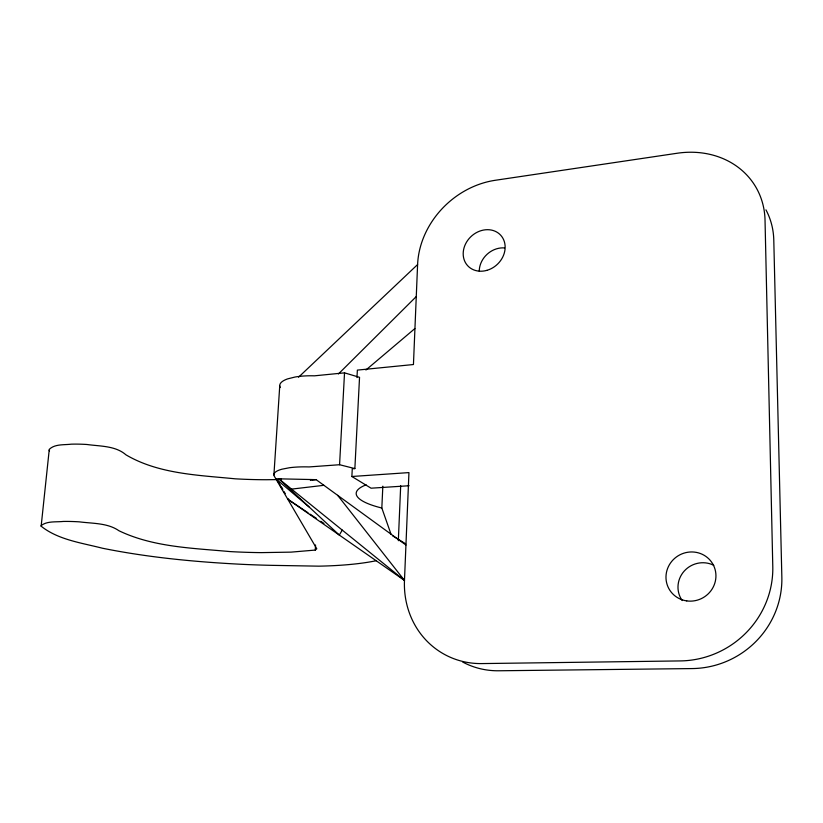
<?xml version="1.0" encoding="UTF-8"?>
<svg xmlns="http://www.w3.org/2000/svg" width="823" height="823" viewBox="0 0 823 823"><rect width="100%" height="100%" fill="white"/><g stroke="black" fill="none" stroke-linecap="round" stroke-linejoin="round"><path stroke-width="1.23" d="M398.332 540.711L400.688 485.704M298.533 377.222L417.6 264.553A82.557 70.511 -42.8 0 1 495.189 180.299L677.226 153.243A88.555 76.477 -31.7 0 1 765.03 220.142L772.787 566.574A91.713 88.596 -33.2 0 1 680.384 660.92L481.774 663.585A86.425 80.078 -61 0 1 404.474 580.421L408.949 472.597L351.874 476.496L352.275 468.771L354.867 468.585L359.538 377.325L344.528 372.85L314.468 375.823A37.879 11.748 3.5 0 0 295.107 377.016L287.669 378.868A37.879 11.748 3.5 0 0 280.201 387.51M417.6 264.553L413.444 364.527L357.367 370.103L356.976 377.572M391.069 534.353L381.831 508.017L382.839 486.187M354.867 468.585L339.57 464.728L344.528 372.85M376.255 560.71A130.538 27.787 3.5 0 1 318.84 566.162L272.362 565.36A277.474 64.256 4.1 0 1 241.849 564.311C195.102 561.934 148.335 557.48 102.402 548.221C81.672 542.871 58.196 539.867 41.15 526.206L41.232 525.516C47.281 520.836 56.129 522.224 63.361 521.443A48.279 9.897 5 0 1 79.306 521.844C92.526 523.593 107.638 522.831 118.985 530.763C153.253 547.223 192.675 548.118 229.915 551.575A155.67 34.731 4 0 0 261.416 552.624L291.064 552.13L315.26 550.073L315.548 544.97M273.905 474.994L279.738 385.905M41.15 526.206L49.277 449.348C54.802 443.864 64.04 445.078 71.231 444.173A47.641 11.975 5.5 0 1 86.96 444.492C99.995 446.344 115.539 445.654 125.96 454.841C158.592 474.048 198.384 475.149 235.172 478.811A153.489 41.963 4.3 0 0 266.282 479.727L276.343 479.624M342.275 530.115L339.292 535.063L278.853 478.821L281.106 479.552M338.428 373.961L416.273 296.558M365.926 370.011L414.874 328.572M315.26 550.073L316.783 548.787L274.388 476.342A38.486 9.753 3.3 0 1 281.888 469.213L289.418 467.742A38.486 9.753 3.3 0 1 309.067 466.929L339.57 464.728M337.646 495.323L404.474 580.421L287.772 499.211L288.626 499.005M312.37 480.2L316.114 479.644L405.945 545.032M291.579 489.119L323.902 485.313M409.134 485.735L371.06 488.193L351.874 476.496M316.114 479.644L275.808 478.76L309.006 506.886M392.53 535.773L405.636 543.808M287.772 499.211L307.987 512.739M310.117 514.159L316.495 518.439M320.754 521.288L323.943 523.418M278.853 478.821L404.474 580.421M279.841 485.014L282.546 489.315M283.894 491.465L285.252 493.625M276.261 478.77L280.129 484.973M281.476 487.123L282.814 489.274M311.526 479.542L311.968 480.262M281.013 478.873L281.466 479.665M310.127 479.511L310.6 480.457M49.185 450.181L49.493 451.035M381.831 508.017A73.021 17.859 2.2 0 1 366.142 484.84M479.264 271.158A21.882 18.785 -42.8 0 1 504.478 247.929M682.185 600.543A24.453 23.754 -27.2 0 1 684.222 571.08A24.453 23.754 -27.2 0 1 713.778 565.308M462.67 662.021A83.977 78.308 -61.2 0 0 498.645 670.776L692.164 668.574A89.038 86.333 -30.2 0 0 781.85 577.18L773.785 240.069A86.055 74.831 -31 0 0 765.946 209.855M486.959 270.335A22.478 19.135 -43.2 0 0 500.775 235.306A22.478 19.135 -43.2 0 0 464.769 245.707A22.478 19.135 -43.2 0 0 486.959 270.335M686.742 600.903A25.194 24.392 -30.6 0 0 714.395 567.366A25.194 24.392 -30.6 0 0 671.743 561.368A25.194 24.392 -30.6 0 0 686.742 600.903"/></g></svg>
